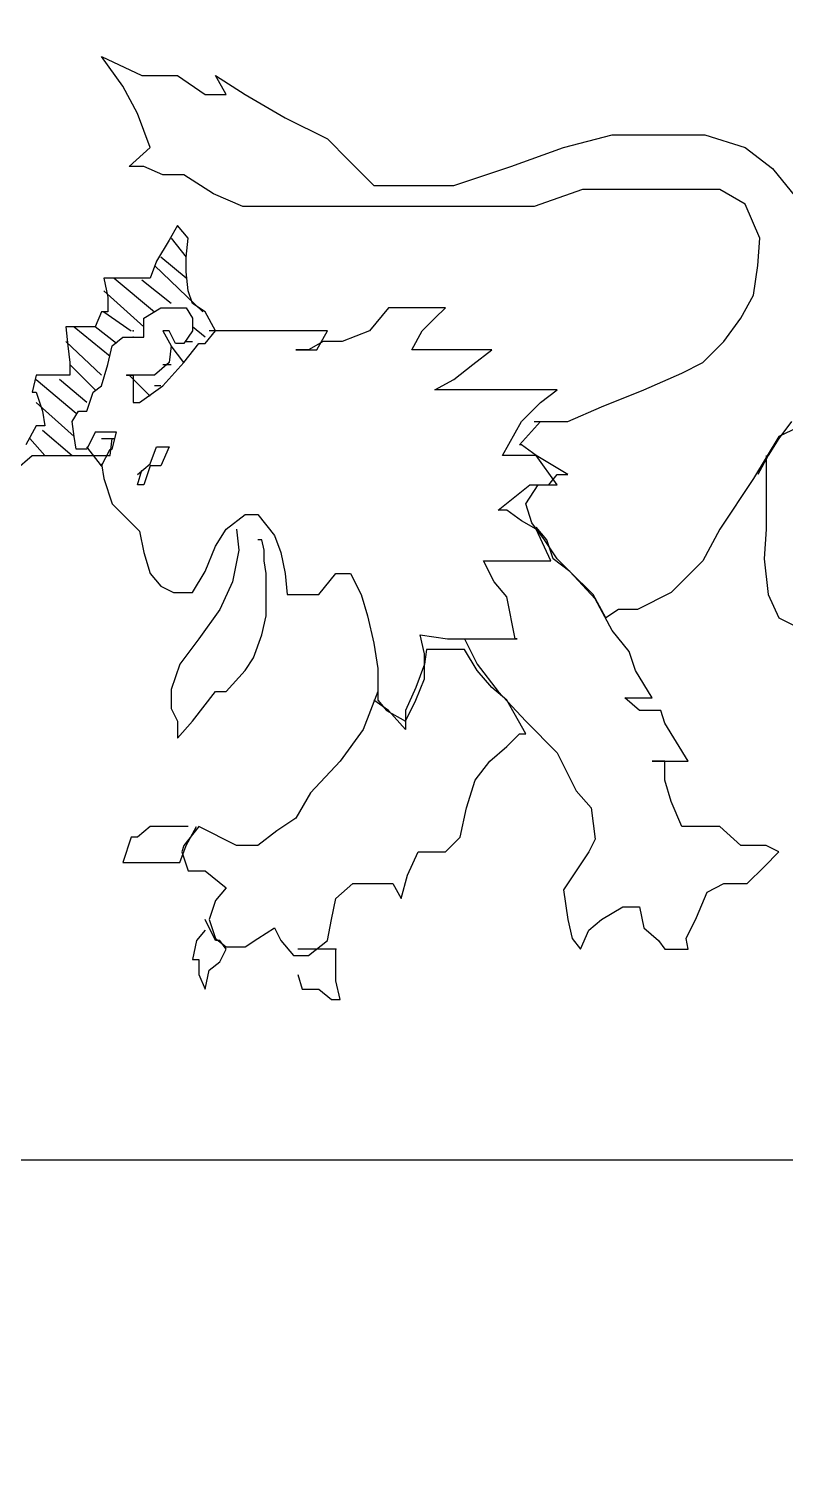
# Model space of a CAD drawing. Extents: x 731654 to 732244, y 4380181 to 4381208.
# Drawn here: x 731685.58 to 731689.17, y 4381040.71 to 4381047.54 of the extents above; entities that cross this region are included whole.
import ezdxf

# ---------------------------------------------------------------- set-up
doc = ezdxf.new("R2010")
doc.units = 0
doc.layers.get('0').update_dxf_attribs({"linetype": 'CONTINUOUS'})

msp = doc.modelspace()

# ---------------------------------------------------------------- linework, layer by layer
at = {"color": 0, "linetype": 'CONTINUOUS'}
for p, q in [((731686.03, 4381047.27), (731685.93, 4381047.41)), ((731685.93, 4381047.41), (731686.12, 4381047.32)), ((731686.03, 4381047.27), (731685.93, 4381047.41)), ((731685.93, 4381047.41), (731686.12, 4381047.32)), ((731686.12, 4381047.32), (731686.29, 4381047.32)), ((731686.12, 4381047.32), (731686.29, 4381047.32)), ((731686.29, 4381047.32), (731686.42, 4381047.23)), ((731686.29, 4381047.32), (731686.42, 4381047.23)), ((731686.47, 4381047.32), (731686.61, 4381047.23)), ((731686.52, 4381047.23), (731686.47, 4381047.32)), ((731686.47, 4381047.32), (731686.61, 4381047.23)), ((731686.52, 4381047.23), (731686.47, 4381047.32)), ((731686.1, 4381047.14), (731686.03, 4381047.27)), ((731686.1, 4381047.14), (731686.03, 4381047.27)), ((731686.42, 4381047.23), (731686.52, 4381047.23)), ((731686.42, 4381047.23), (731686.52, 4381047.23)), ((731686.61, 4381047.23), (731686.8, 4381047.12)), ((731686.61, 4381047.23), (731686.8, 4381047.12)), ((731686.16, 4381046.98), (731686.1, 4381047.14)), ((731686.16, 4381046.98), (731686.1, 4381047.14)), ((731686.8, 4381047.12), (731687, 4381047.02)), ((731686.8, 4381047.12), (731687, 4381047.02)), ((731687, 4381047.02), (731687.1, 4381046.92)), ((731687, 4381047.02), (731687.1, 4381046.92)), ((731688.12, 4381046.98), (731688.35, 4381047.04)), ((731688.12, 4381046.98), (731688.35, 4381047.04)), ((731688.35, 4381047.04), (731688.58, 4381047.04)), ((731688.35, 4381047.04), (731688.58, 4381047.04)), ((731688.58, 4381047.04), (731688.79, 4381047.04)), ((731688.58, 4381047.04), (731688.79, 4381047.04)), ((731688.79, 4381047.04), (731688.98, 4381046.98)), ((731688.79, 4381047.04), (731688.98, 4381046.98)), ((731686.06, 4381046.89), (731686.16, 4381046.98)), ((731686.06, 4381046.89), (731686.16, 4381046.98)), ((731687.87, 4381046.89), (731688.12, 4381046.98)), ((731687.87, 4381046.89), (731688.12, 4381046.98)), ((731688.98, 4381046.98), (731689.11, 4381046.88)), ((731688.98, 4381046.98), (731689.11, 4381046.88)), ((731686.13, 4381046.89), (731686.06, 4381046.89)), ((731686.13, 4381046.89), (731686.06, 4381046.89)), ((731686.22, 4381046.85), (731686.13, 4381046.89)), ((731686.22, 4381046.85), (731686.13, 4381046.89)), ((731687.1, 4381046.92), (731687.22, 4381046.8)), ((731687.1, 4381046.92), (731687.22, 4381046.8)), ((731687.6, 4381046.8), (731687.87, 4381046.89)), ((731687.6, 4381046.8), (731687.87, 4381046.89)), ((731689.11, 4381046.88), (731689.24, 4381046.72)), ((731689.11, 4381046.88), (731689.24, 4381046.72)), ((731686.32, 4381046.85), (731686.22, 4381046.85)), ((731686.32, 4381046.85), (731686.22, 4381046.85)), ((731686.46, 4381046.76), (731686.32, 4381046.85)), ((731686.46, 4381046.76), (731686.32, 4381046.85)), ((731687.22, 4381046.8), (731687.34, 4381046.8)), ((731687.22, 4381046.8), (731687.34, 4381046.8)), ((731687.34, 4381046.8), (731687.6, 4381046.8)), ((731687.34, 4381046.8), (731687.6, 4381046.8)), ((731686.6, 4381046.7), (731686.46, 4381046.76)), ((731686.6, 4381046.7), (731686.46, 4381046.76)), ((731688.21, 4381046.78), (731687.98, 4381046.7)), ((731688.21, 4381046.78), (731687.98, 4381046.7)), ((731688.49, 4381046.78), (731688.21, 4381046.78)), ((731688.49, 4381046.78), (731688.21, 4381046.78)), ((731688.69, 4381046.78), (731688.49, 4381046.78)), ((731688.69, 4381046.78), (731688.49, 4381046.78)), ((731688.86, 4381046.78), (731688.69, 4381046.78)), ((731688.86, 4381046.78), (731688.69, 4381046.78)), ((731688.98, 4381046.71), (731688.86, 4381046.78)), ((731688.98, 4381046.71), (731688.86, 4381046.78)), ((731686.81, 4381046.7), (731686.6, 4381046.7)), ((731686.81, 4381046.7), (731686.6, 4381046.7)), ((731686.99, 4381046.7), (731686.81, 4381046.7)), ((731686.99, 4381046.7), (731686.81, 4381046.7)), ((731687.11, 4381046.7), (731686.99, 4381046.7)), ((731687.11, 4381046.7), (731686.99, 4381046.7)), ((731687.33, 4381046.7), (731687.11, 4381046.7)), ((731687.33, 4381046.7), (731687.11, 4381046.7)), ((731687.59, 4381046.7), (731687.33, 4381046.7)), ((731687.59, 4381046.7), (731687.33, 4381046.7)), ((731687.78, 4381046.7), (731687.59, 4381046.7)), ((731687.78, 4381046.7), (731687.59, 4381046.7)), ((731687.98, 4381046.7), (731687.78, 4381046.7)), ((731687.98, 4381046.7), (731687.78, 4381046.7)), ((731689.05, 4381046.55), (731688.98, 4381046.71)), ((731689.05, 4381046.55), (731688.98, 4381046.71)), ((731686.29, 4381046.61), (731686.25, 4381046.54)), ((731686.29, 4381046.61), (731686.25, 4381046.54)), ((731686.34, 4381046.55), (731686.29, 4381046.61)), ((731686.34, 4381046.55), (731686.29, 4381046.61)), ((731686.25, 4381046.54), (731686.19, 4381046.44)), ((731686.25, 4381046.54), (731686.19, 4381046.44)), ((731686.26, 4381046.55), (731686.33, 4381046.46)), ((731686.26, 4381046.55), (731686.33, 4381046.46)), ((731686.33, 4381046.46), (731686.34, 4381046.55)), ((731686.33, 4381046.46), (731686.34, 4381046.55)), ((731689.04, 4381046.42), (731689.05, 4381046.55)), ((731689.04, 4381046.42), (731689.05, 4381046.55)), ((731686.33, 4381046.36), (731686.21, 4381046.46)), ((731686.33, 4381046.36), (731686.21, 4381046.46)), ((731686.33, 4381046.39), (731686.33, 4381046.46)), ((731686.33, 4381046.39), (731686.33, 4381046.46)), ((731686.19, 4381046.44), (731686.16, 4381046.36)), ((731686.19, 4381046.44), (731686.16, 4381046.36)), ((731686.18, 4381046.42), (731686.41, 4381046.2)), ((731686.18, 4381046.42), (731686.41, 4381046.2)), ((731686.34, 4381046.3), (731686.33, 4381046.39)), ((731686.34, 4381046.3), (731686.33, 4381046.39)), ((731689.02, 4381046.28), (731689.04, 4381046.42)), ((731689.02, 4381046.28), (731689.04, 4381046.42)), ((731686, 4381046.36), (731685.94, 4381046.36)), ((731685.94, 4381046.36), (731685.96, 4381046.27)), ((731686, 4381046.36), (731685.94, 4381046.36)), ((731685.94, 4381046.36), (731685.96, 4381046.27)), ((731685.99, 4381046.36), (731686.18, 4381046.2)), ((731685.99, 4381046.36), (731686.18, 4381046.2)), ((731686.05, 4381046.36), (731686, 4381046.36)), ((731686.05, 4381046.36), (731686, 4381046.36)), ((731686.12, 4381046.36), (731686.05, 4381046.36)), ((731686.12, 4381046.36), (731686.05, 4381046.36)), ((731686.16, 4381046.36), (731686.12, 4381046.36)), ((731686.16, 4381046.36), (731686.12, 4381046.36)), ((731686.26, 4381046.24), (731686.12, 4381046.35)), ((731686.26, 4381046.24), (731686.12, 4381046.35)), ((731686.13, 4381046.13), (731685.94, 4381046.3)), ((731686.13, 4381046.13), (731685.94, 4381046.3)), ((731685.96, 4381046.27), (731685.96, 4381046.2)), ((731685.96, 4381046.27), (731685.96, 4381046.2)), ((731686.36, 4381046.24), (731686.34, 4381046.3)), ((731686.36, 4381046.24), (731686.34, 4381046.3)), ((731688.96, 4381046.17), (731689.02, 4381046.28)), ((731688.96, 4381046.17), (731689.02, 4381046.28)), ((731685.93, 4381046.2), (731685.9, 4381046.13)), ((731685.93, 4381046.2), (731685.9, 4381046.13)), ((731685.96, 4381046.2), (731685.93, 4381046.2)), ((731685.96, 4381046.2), (731685.93, 4381046.2)), ((731685.94, 4381046.2), (731686.07, 4381046.11)), ((731685.94, 4381046.2), (731686.07, 4381046.11)), ((731686.13, 4381046.17), (731686.21, 4381046.22)), ((731686.13, 4381046.17), (731686.21, 4381046.22)), ((731686.21, 4381046.22), (731686.27, 4381046.22)), ((731686.21, 4381046.22), (731686.27, 4381046.22)), ((731686.27, 4381046.22), (731686.33, 4381046.22)), ((731686.27, 4381046.22), (731686.33, 4381046.22)), ((731686.33, 4381046.22), (731686.36, 4381046.17)), ((731686.33, 4381046.22), (731686.36, 4381046.17)), ((731686.42, 4381046.2), (731686.36, 4381046.24)), ((731686.42, 4381046.2), (731686.36, 4381046.24)), ((731686.47, 4381046.11), (731686.42, 4381046.2)), ((731686.47, 4381046.11), (731686.42, 4381046.2)), ((731687.29, 4381046.22), (731687.2, 4381046.11)), ((731687.29, 4381046.22), (731687.2, 4381046.11)), ((731687.4, 4381046.22), (731687.29, 4381046.22)), ((731687.4, 4381046.22), (731687.29, 4381046.22)), ((731687.56, 4381046.22), (731687.4, 4381046.22)), ((731687.56, 4381046.22), (731687.4, 4381046.22)), ((731687.51, 4381046.17), (731687.56, 4381046.22)), ((731687.51, 4381046.17), (731687.56, 4381046.22)), ((731685.78, 4381046.13), (731685.76, 4381046.13)), ((731685.76, 4381046.13), (731685.77, 4381046.04)), ((731685.78, 4381046.13), (731685.76, 4381046.13)), ((731685.76, 4381046.13), (731685.77, 4381046.04)), ((731685.86, 4381046.13), (731685.78, 4381046.13)), ((731685.86, 4381046.13), (731685.78, 4381046.13)), ((731685.8, 4381046.13), (731685.97, 4381045.99)), ((731685.8, 4381046.13), (731685.97, 4381045.99)), ((731685.9, 4381046.13), (731685.86, 4381046.13)), ((731685.9, 4381046.13), (731685.86, 4381046.13)), ((731686, 4381046.05), (731685.9, 4381046.13)), ((731686, 4381046.05), (731685.9, 4381046.13)), ((731686.13, 4381046.08), (731686.13, 4381046.17)), ((731686.13, 4381046.08), (731686.13, 4381046.17)), ((731686.25, 4381046.11), (731686.22, 4381046.11)), ((731686.22, 4381046.11), (731686.26, 4381046.04)), ((731686.25, 4381046.11), (731686.22, 4381046.11)), ((731686.22, 4381046.11), (731686.26, 4381046.04)), ((731686.28, 4381046.05), (731686.25, 4381046.11)), ((731686.28, 4381046.05), (731686.25, 4381046.11)), ((731686.36, 4381046.11), (731686.32, 4381046.05)), ((731686.36, 4381046.11), (731686.32, 4381046.05)), ((731686.36, 4381046.17), (731686.36, 4381046.11)), ((731686.36, 4381046.17), (731686.36, 4381046.11)), ((731686.42, 4381046.08), (731686.36, 4381046.13)), ((731686.42, 4381046.08), (731686.36, 4381046.13)), ((731686.42, 4381046.05), (731686.47, 4381046.11)), ((731686.42, 4381046.05), (731686.47, 4381046.11)), ((731686.47, 4381046.11), (731686.44, 4381046.11)), ((731686.47, 4381046.11), (731686.44, 4381046.11)), ((731686.52, 4381046.11), (731686.47, 4381046.11)), ((731686.52, 4381046.11), (731686.47, 4381046.11)), ((731686.6, 4381046.11), (731686.52, 4381046.11)), ((731686.6, 4381046.11), (731686.52, 4381046.11)), ((731686.75, 4381046.11), (731686.6, 4381046.11)), ((731686.75, 4381046.11), (731686.6, 4381046.11)), ((731686.85, 4381046.11), (731686.75, 4381046.11)), ((731686.85, 4381046.11), (731686.75, 4381046.11)), ((731686.98, 4381046.11), (731686.85, 4381046.11)), ((731686.98, 4381046.11), (731686.85, 4381046.11)), ((731686.95, 4381046.02), (731687, 4381046.11)), ((731686.95, 4381046.02), (731687, 4381046.11)), ((731687, 4381046.11), (731686.98, 4381046.11)), ((731687, 4381046.11), (731686.98, 4381046.11)), ((731687.2, 4381046.11), (731687.07, 4381046.06)), ((731687.2, 4381046.11), (731687.07, 4381046.06)), ((731687.4, 4381046.02), (731687.45, 4381046.11)), ((731687.4, 4381046.02), (731687.45, 4381046.11)), ((731687.45, 4381046.11), (731687.51, 4381046.17)), ((731687.45, 4381046.11), (731687.51, 4381046.17)), ((731688.88, 4381046.06), (731688.96, 4381046.17)), ((731688.88, 4381046.06), (731688.96, 4381046.17)), ((731685.93, 4381045.9), (731685.76, 4381046.06)), ((731685.93, 4381045.9), (731685.76, 4381046.06)), ((731685.98, 4381046.04), (731686.03, 4381046.08)), ((731685.98, 4381046.04), (731686.03, 4381046.08)), ((731686.03, 4381046.08), (731686.08, 4381046.08)), ((731686.03, 4381046.08), (731686.08, 4381046.08)), ((731686.08, 4381046.08), (731686.13, 4381046.08)), ((731686.08, 4381046.08), (731686.13, 4381046.08)), ((731686.32, 4381046.05), (731686.28, 4381046.05)), ((731686.32, 4381046.05), (731686.28, 4381046.05)), ((731686.32, 4381045.96), (731686.39, 4381046.05)), ((731686.32, 4381045.96), (731686.39, 4381046.05)), ((731686.33, 4381046.06), (731686.36, 4381046.06)), ((731686.33, 4381046.06), (731686.36, 4381046.06)), ((731686.39, 4381046.05), (731686.42, 4381046.05)), ((731686.39, 4381046.05), (731686.42, 4381046.05)), ((731686.98, 4381046.06), (731686.91, 4381046.02)), ((731686.98, 4381046.06), (731686.91, 4381046.02)), ((731687.07, 4381046.06), (731686.98, 4381046.06)), ((731687.07, 4381046.06), (731686.98, 4381046.06)), ((731688.78, 4381045.96), (731688.88, 4381046.06)), ((731688.78, 4381045.96), (731688.88, 4381046.06)), ((731685.77, 4381046.04), (731685.78, 4381045.96)), ((731685.77, 4381046.04), (731685.78, 4381045.96)), ((731685.96, 4381045.95), (731685.98, 4381046.04)), ((731685.96, 4381045.95), (731685.98, 4381046.04)), ((731686.26, 4381046.04), (731686.25, 4381045.96)), ((731686.26, 4381046.04), (731686.25, 4381045.96)), ((731686.32, 4381045.96), (731686.26, 4381046.04)), ((731686.32, 4381045.96), (731686.26, 4381046.04)), ((731686.87, 4381046.02), (731686.85, 4381046.02)), ((731686.85, 4381046.02), (731686.95, 4381046.02)), ((731686.87, 4381046.02), (731686.85, 4381046.02)), ((731686.85, 4381046.02), (731686.95, 4381046.02)), ((731686.91, 4381046.02), (731686.87, 4381046.02)), ((731686.91, 4381046.02), (731686.87, 4381046.02)), ((731687.43, 4381046.02), (731687.4, 4381046.02)), ((731687.43, 4381046.02), (731687.4, 4381046.02)), ((731687.51, 4381046.02), (731687.43, 4381046.02)), ((731687.51, 4381046.02), (731687.43, 4381046.02)), ((731687.6, 4381046.02), (731687.51, 4381046.02)), ((731687.6, 4381046.02), (731687.51, 4381046.02)), ((731687.72, 4381046.02), (731687.6, 4381046.02)), ((731687.72, 4381046.02), (731687.6, 4381046.02)), ((731687.69, 4381045.95), (731687.78, 4381046.02)), ((731687.69, 4381045.95), (731687.78, 4381046.02)), ((731687.78, 4381046.02), (731687.72, 4381046.02)), ((731687.78, 4381046.02), (731687.72, 4381046.02)), ((731685.78, 4381045.96), (731685.78, 4381045.9)), ((731685.78, 4381045.96), (731685.78, 4381045.9)), ((731685.78, 4381045.95), (731685.9, 4381045.83)), ((731685.78, 4381045.95), (731685.9, 4381045.83)), ((731685.93, 4381045.85), (731685.96, 4381045.95)), ((731685.93, 4381045.85), (731685.96, 4381045.95)), ((731686.25, 4381045.96), (731686.18, 4381045.9)), ((731686.25, 4381045.96), (731686.18, 4381045.9)), ((731686.22, 4381045.85), (731686.32, 4381045.96)), ((731686.22, 4381045.85), (731686.32, 4381045.96)), ((731686.22, 4381045.95), (731686.26, 4381045.95)), ((731686.22, 4381045.95), (731686.26, 4381045.95)), ((731687.6, 4381045.88), (731687.69, 4381045.95)), ((731687.6, 4381045.88), (731687.69, 4381045.95)), ((731688.5, 4381045.83), (731688.68, 4381045.91)), ((731688.5, 4381045.83), (731688.68, 4381045.91)), ((731688.68, 4381045.91), (731688.78, 4381045.96)), ((731688.68, 4381045.91), (731688.78, 4381045.96)), ((731685.62, 4381045.9), (731685.6, 4381045.82)), ((731685.62, 4381045.9), (731685.6, 4381045.82)), ((731685.65, 4381045.9), (731685.62, 4381045.9)), ((731685.65, 4381045.9), (731685.62, 4381045.9)), ((731685.62, 4381045.88), (731685.81, 4381045.72)), ((731685.62, 4381045.88), (731685.81, 4381045.72)), ((731685.71, 4381045.9), (731685.65, 4381045.9)), ((731685.71, 4381045.9), (731685.65, 4381045.9)), ((731685.73, 4381045.9), (731685.71, 4381045.9)), ((731685.73, 4381045.9), (731685.71, 4381045.9)), ((731685.78, 4381045.9), (731685.73, 4381045.9)), ((731685.78, 4381045.9), (731685.73, 4381045.9)), ((731685.86, 4381045.77), (731685.73, 4381045.88)), ((731685.86, 4381045.77), (731685.73, 4381045.88)), ((731685.89, 4381045.82), (731685.93, 4381045.85)), ((731685.89, 4381045.82), (731685.93, 4381045.85)), ((731686.09, 4381045.9), (731686.05, 4381045.9)), ((731686.05, 4381045.9), (731686.08, 4381045.9)), ((731686.09, 4381045.9), (731686.05, 4381045.9)), ((731686.05, 4381045.9), (731686.08, 4381045.9)), ((731686.06, 4381045.9), (731686.16, 4381045.8)), ((731686.06, 4381045.9), (731686.16, 4381045.8)), ((731686.08, 4381045.9), (731686.08, 4381045.77)), ((731686.08, 4381045.9), (731686.08, 4381045.77)), ((731686.11, 4381045.9), (731686.09, 4381045.9)), ((731686.11, 4381045.9), (731686.09, 4381045.9)), ((731686.13, 4381045.9), (731686.11, 4381045.9)), ((731686.13, 4381045.9), (731686.11, 4381045.9)), ((731686.11, 4381045.77), (731686.22, 4381045.85)), ((731686.11, 4381045.77), (731686.22, 4381045.85)), ((731686.18, 4381045.9), (731686.13, 4381045.9)), ((731686.18, 4381045.9), (731686.13, 4381045.9)), ((731686.21, 4381045.85), (731686.18, 4381045.85)), ((731686.21, 4381045.85), (731686.18, 4381045.85)), ((731687.51, 4381045.83), (731687.6, 4381045.88)), ((731687.51, 4381045.83), (731687.6, 4381045.88)), ((731685.6, 4381045.82), (731685.62, 4381045.82)), ((731685.6, 4381045.82), (731685.62, 4381045.82)), ((731685.62, 4381045.82), (731685.65, 4381045.73)), ((731685.62, 4381045.82), (731685.65, 4381045.73)), ((731685.8, 4381045.61), (731685.62, 4381045.77)), ((731685.8, 4381045.61), (731685.62, 4381045.77)), ((731685.86, 4381045.73), (731685.89, 4381045.82)), ((731685.86, 4381045.73), (731685.89, 4381045.82)), ((731686.08, 4381045.77), (731686.11, 4381045.77)), ((731686.08, 4381045.77), (731686.11, 4381045.77)), ((731687.59, 4381045.83), (731687.51, 4381045.83)), ((731687.59, 4381045.83), (731687.51, 4381045.83)), ((731687.67, 4381045.83), (731687.59, 4381045.83)), ((731687.67, 4381045.83), (731687.59, 4381045.83)), ((731687.79, 4381045.83), (731687.67, 4381045.83)), ((731687.79, 4381045.83), (731687.67, 4381045.83)), ((731687.92, 4381045.83), (731687.79, 4381045.83)), ((731687.92, 4381045.83), (731687.79, 4381045.83)), ((731688.09, 4381045.83), (731687.92, 4381045.83)), ((731688.09, 4381045.83), (731687.92, 4381045.83)), ((731687.92, 4381045.68), (731688.01, 4381045.77)), ((731687.92, 4381045.68), (731688.01, 4381045.77)), ((731688.01, 4381045.77), (731688.09, 4381045.83)), ((731688.01, 4381045.77), (731688.09, 4381045.83)), ((731688.3, 4381045.75), (731688.5, 4381045.83)), ((731688.3, 4381045.75), (731688.5, 4381045.83)), ((731685.65, 4381045.73), (731685.66, 4381045.66)), ((731685.65, 4381045.73), (731685.66, 4381045.66)), ((731685.79, 4381045.68), (731685.82, 4381045.73)), ((731685.79, 4381045.68), (731685.82, 4381045.73)), ((731685.82, 4381045.73), (731685.86, 4381045.73)), ((731685.82, 4381045.73), (731685.86, 4381045.73)), ((731688.14, 4381045.68), (731688.3, 4381045.75)), ((731688.14, 4381045.68), (731688.3, 4381045.75)), ((731685.62, 4381045.66), (731685.57, 4381045.57)), ((731685.62, 4381045.66), (731685.57, 4381045.57)), ((731685.66, 4381045.66), (731685.62, 4381045.66)), ((731685.66, 4381045.66), (731685.62, 4381045.66)), ((731685.65, 4381045.64), (731685.79, 4381045.52)), ((731685.65, 4381045.64), (731685.79, 4381045.52)), ((731685.8, 4381045.61), (731685.79, 4381045.68)), ((731685.8, 4381045.61), (731685.79, 4381045.68)), ((731687.83, 4381045.52), (731687.92, 4381045.68)), ((731687.83, 4381045.52), (731687.92, 4381045.68)), ((731687.91, 4381045.57), (731688.01, 4381045.68)), ((731687.91, 4381045.57), (731688.01, 4381045.68)), ((731687.98, 4381045.68), (731688.14, 4381045.68)), ((731687.98, 4381045.68), (731688.14, 4381045.68)), ((731688.01, 4381045.68), (731688.07, 4381045.68)), ((731688.01, 4381045.68), (731688.07, 4381045.68)), ((731689.2, 4381045.68), (731689.14, 4381045.6)), ((731689.29, 4381045.68), (731689.14, 4381045.61)), ((731689.2, 4381045.68), (731689.14, 4381045.6)), ((731689.29, 4381045.68), (731689.14, 4381045.61)), ((731685.66, 4381045.52), (731685.59, 4381045.6)), ((731685.66, 4381045.52), (731685.59, 4381045.6)), ((731685.81, 4381045.55), (731685.8, 4381045.61)), ((731685.81, 4381045.55), (731685.8, 4381045.61)), ((731685.9, 4381045.63), (731685.86, 4381045.55)), ((731685.9, 4381045.63), (731685.86, 4381045.55)), ((731685.93, 4381045.63), (731685.9, 4381045.63)), ((731685.93, 4381045.63), (731685.9, 4381045.63)), ((731685.98, 4381045.63), (731685.93, 4381045.63)), ((731685.98, 4381045.63), (731685.93, 4381045.63)), ((731685.93, 4381045.6), (731685.97, 4381045.6)), ((731685.93, 4381045.6), (731685.97, 4381045.6)), ((731685.97, 4381045.6), (731685.98, 4381045.6)), ((731685.97, 4381045.52), (731685.98, 4381045.6)), ((731685.97, 4381045.6), (731685.98, 4381045.6)), ((731685.97, 4381045.52), (731685.98, 4381045.6)), ((731685.98, 4381045.55), (731686, 4381045.63)), ((731686, 4381045.63), (731685.98, 4381045.63)), ((731685.98, 4381045.55), (731686, 4381045.63)), ((731686, 4381045.63), (731685.98, 4381045.63)), ((731685.98, 4381045.6), (731685.99, 4381045.6)), ((731685.98, 4381045.6), (731685.99, 4381045.6)), ((731687.92, 4381045.57), (731687.91, 4381045.57)), ((731687.92, 4381045.57), (731687.91, 4381045.57)), ((731687.99, 4381045.52), (731687.92, 4381045.57)), ((731687.99, 4381045.52), (731687.92, 4381045.57)), ((731689.14, 4381045.61), (731689.02, 4381045.41)), ((731689.14, 4381045.61), (731689.02, 4381045.41)), ((731689.14, 4381045.6), (731689.09, 4381045.52)), ((731689.14, 4381045.6), (731689.09, 4381045.52)), ((731685.52, 4381045.45), (731685.6, 4381045.52)), ((731685.52, 4381045.45), (731685.6, 4381045.52)), ((731685.6, 4381045.52), (731685.68, 4381045.52)), ((731685.6, 4381045.52), (731685.68, 4381045.52)), ((731685.68, 4381045.52), (731685.76, 4381045.52)), ((731685.68, 4381045.52), (731685.76, 4381045.52)), ((731685.76, 4381045.52), (731685.82, 4381045.52)), ((731685.76, 4381045.52), (731685.82, 4381045.52)), ((731685.86, 4381045.55), (731685.81, 4381045.55)), ((731685.86, 4381045.55), (731685.81, 4381045.55)), ((731685.82, 4381045.52), (731685.86, 4381045.52)), ((731685.82, 4381045.52), (731685.86, 4381045.52)), ((731685.93, 4381045.47), (731685.86, 4381045.56)), ((731685.93, 4381045.47), (731685.86, 4381045.56)), ((731685.86, 4381045.52), (731685.89, 4381045.52)), ((731685.86, 4381045.52), (731685.89, 4381045.52)), ((731685.89, 4381045.52), (731685.9, 4381045.52)), ((731685.89, 4381045.52), (731685.9, 4381045.52)), ((731685.9, 4381045.52), (731685.94, 4381045.52)), ((731685.9, 4381045.52), (731685.94, 4381045.52)), ((731685.93, 4381045.47), (731685.97, 4381045.55)), ((731685.93, 4381045.47), (731685.97, 4381045.55)), ((731685.94, 4381045.52), (731685.97, 4381045.52)), ((731685.94, 4381045.52), (731685.97, 4381045.52)), ((731685.97, 4381045.55), (731685.98, 4381045.55)), ((731685.97, 4381045.55), (731685.98, 4381045.55)), ((731686.16, 4381045.48), (731686.19, 4381045.56)), ((731686.16, 4381045.48), (731686.19, 4381045.56)), ((731686.19, 4381045.56), (731686.25, 4381045.56)), ((731686.19, 4381045.56), (731686.25, 4381045.56)), ((731686.25, 4381045.56), (731686.21, 4381045.47)), ((731686.25, 4381045.56), (731686.21, 4381045.47)), ((731687.92, 4381045.52), (731687.83, 4381045.52)), ((731687.92, 4381045.52), (731687.83, 4381045.52)), ((731687.99, 4381045.52), (731687.92, 4381045.52)), ((731687.99, 4381045.52), (731687.92, 4381045.52)), ((731688.09, 4381045.38), (731687.99, 4381045.52)), ((731688.14, 4381045.43), (731687.99, 4381045.52)), ((731688.09, 4381045.38), (731687.99, 4381045.52)), ((731688.14, 4381045.43), (731687.99, 4381045.52)), ((731689.09, 4381045.52), (731689.04, 4381045.43)), ((731689.09, 4381045.52), (731689.04, 4381045.43)), ((731689.08, 4381045.52), (731689.08, 4381045.35)), ((731689.08, 4381045.52), (731689.08, 4381045.35)), ((731685.93, 4381045.48), (731685.94, 4381045.41)), ((731685.93, 4381045.48), (731685.94, 4381045.41)), ((731686.1, 4381045.43), (731686.16, 4381045.48)), ((731686.1, 4381045.43), (731686.16, 4381045.48)), ((731686.1, 4381045.38), (731686.12, 4381045.45)), ((731686.1, 4381045.38), (731686.12, 4381045.45)), ((731686.16, 4381045.47), (731686.13, 4381045.38)), ((731686.16, 4381045.47), (731686.13, 4381045.38)), ((731686.18, 4381045.47), (731686.16, 4381045.47)), ((731686.18, 4381045.47), (731686.16, 4381045.47)), ((731686.21, 4381045.47), (731686.18, 4381045.47)), ((731686.21, 4381045.47), (731686.18, 4381045.47)), ((731688.05, 4381045.38), (731688.09, 4381045.43)), ((731688.05, 4381045.38), (731688.09, 4381045.43)), ((731688.09, 4381045.43), (731688.14, 4381045.43)), ((731688.09, 4381045.43), (731688.14, 4381045.43)), ((731685.94, 4381045.41), (731685.98, 4381045.29)), ((731685.94, 4381045.41), (731685.98, 4381045.29)), ((731686.11, 4381045.38), (731686.1, 4381045.38)), ((731686.11, 4381045.38), (731686.1, 4381045.38)), ((731686.13, 4381045.38), (731686.11, 4381045.38)), ((731686.13, 4381045.38), (731686.11, 4381045.38)), ((731687.81, 4381045.26), (731687.96, 4381045.38)), ((731687.81, 4381045.26), (731687.96, 4381045.38)), ((731687.94, 4381045.29), (731688, 4381045.38)), ((731687.94, 4381045.29), (731688, 4381045.38)), ((731687.96, 4381045.38), (731688.05, 4381045.38)), ((731687.96, 4381045.38), (731688.05, 4381045.38)), ((731688, 4381045.38), (731688.07, 4381045.38)), ((731688, 4381045.38), (731688.07, 4381045.38)), ((731688.07, 4381045.38), (731688.09, 4381045.38)), ((731688.07, 4381045.38), (731688.09, 4381045.38)), ((731689.02, 4381045.41), (731688.86, 4381045.17)), ((731689.02, 4381045.41), (731688.86, 4381045.17)), ((731685.98, 4381045.29), (731686.06, 4381045.21)), ((731685.98, 4381045.29), (731686.06, 4381045.21)), ((731687.97, 4381045.2), (731687.94, 4381045.29)), ((731687.97, 4381045.2), (731687.94, 4381045.29)), ((731689.08, 4381045.35), (731689.08, 4381045.17)), ((731689.08, 4381045.35), (731689.08, 4381045.17)), ((731686.52, 4381045.17), (731686.61, 4381045.24)), ((731686.52, 4381045.17), (731686.61, 4381045.24)), ((731686.61, 4381045.24), (731686.67, 4381045.24)), ((731686.61, 4381045.24), (731686.67, 4381045.24)), ((731686.67, 4381045.24), (731686.75, 4381045.14)), ((731686.67, 4381045.24), (731686.75, 4381045.14)), ((731687.85, 4381045.26), (731687.81, 4381045.26)), ((731687.85, 4381045.26), (731687.81, 4381045.26)), ((731687.92, 4381045.21), (731687.85, 4381045.26)), ((731687.92, 4381045.21), (731687.85, 4381045.26)), ((731686.06, 4381045.21), (731686.11, 4381045.16)), ((731686.06, 4381045.21), (731686.11, 4381045.16)), ((731686.11, 4381045.16), (731686.13, 4381045.06)), ((731686.11, 4381045.16), (731686.13, 4381045.06)), ((731686.47, 4381045.09), (731686.52, 4381045.17)), ((731686.47, 4381045.09), (731686.52, 4381045.17)), ((731686.57, 4381045.17), (731686.58, 4381045.07)), ((731686.57, 4381045.17), (731686.58, 4381045.07)), ((731687.99, 4381045.17), (731687.92, 4381045.21)), ((731687.99, 4381045.17), (731687.92, 4381045.21)), ((731688.03, 4381045.12), (731687.97, 4381045.2)), ((731688.03, 4381045.12), (731687.97, 4381045.2)), ((731688.04, 4381045.12), (731687.99, 4381045.18)), ((731688.04, 4381045.12), (731687.99, 4381045.18)), ((731688.06, 4381045.02), (731687.99, 4381045.17)), ((731688.06, 4381045.02), (731687.99, 4381045.17)), ((731688.86, 4381045.17), (731688.78, 4381045.02)), ((731688.86, 4381045.17), (731688.78, 4381045.02)), ((731689.08, 4381045.17), (731689.07, 4381045.03)), ((731689.08, 4381045.17), (731689.07, 4381045.03)), ((731686.42, 4381044.97), (731686.47, 4381045.09)), ((731686.42, 4381044.97), (731686.47, 4381045.09)), ((731686.69, 4381045.12), (731686.67, 4381045.12)), ((731686.69, 4381045.12), (731686.67, 4381045.12)), ((731686.7, 4381045.07), (731686.69, 4381045.12)), ((731686.7, 4381045.07), (731686.69, 4381045.12)), ((731686.75, 4381045.14), (731686.78, 4381045.06)), ((731686.75, 4381045.14), (731686.78, 4381045.06)), ((731688.09, 4381045.03), (731688.03, 4381045.12)), ((731688.09, 4381045.03), (731688.03, 4381045.12)), ((731688.07, 4381045.03), (731688.04, 4381045.12)), ((731688.07, 4381045.03), (731688.04, 4381045.12)), ((731686.13, 4381045.06), (731686.16, 4381044.96)), ((731686.13, 4381045.06), (731686.16, 4381044.96)), ((731686.58, 4381045.07), (731686.55, 4381044.92)), ((731686.58, 4381045.07), (731686.55, 4381044.92)), ((731686.7, 4381045.02), (731686.7, 4381045.07)), ((731686.7, 4381045.02), (731686.7, 4381045.07)), ((731686.71, 4381044.96), (731686.7, 4381045.02)), ((731686.71, 4381044.96), (731686.7, 4381045.02)), ((731686.78, 4381045.06), (731686.8, 4381044.96)), ((731686.78, 4381045.06), (731686.8, 4381044.96)), ((731687.79, 4381044.92), (731687.74, 4381045.02)), ((731687.74, 4381045.02), (731687.87, 4381045.02)), ((731687.79, 4381044.92), (731687.74, 4381045.02)), ((731687.74, 4381045.02), (731687.87, 4381045.02)), ((731687.87, 4381045.02), (731688, 4381045.02)), ((731687.87, 4381045.02), (731688, 4381045.02)), ((731688, 4381045.02), (731688.06, 4381045.02)), ((731688, 4381045.02), (731688.06, 4381045.02)), ((731688.15, 4381044.97), (731688.07, 4381045.03)), ((731688.15, 4381044.97), (731688.07, 4381045.03)), ((731688.15, 4381044.97), (731688.09, 4381045.03)), ((731688.15, 4381044.97), (731688.09, 4381045.03)), ((731688.78, 4381045.02), (731688.63, 4381044.87)), ((731688.78, 4381045.02), (731688.63, 4381044.87)), ((731689.07, 4381045.03), (731689.09, 4381044.86)), ((731689.07, 4381045.03), (731689.09, 4381044.86)), ((731686.16, 4381044.96), (731686.21, 4381044.9)), ((731686.16, 4381044.96), (731686.21, 4381044.9)), ((731686.36, 4381044.87), (731686.42, 4381044.97)), ((731686.36, 4381044.87), (731686.42, 4381044.97)), ((731686.71, 4381044.86), (731686.71, 4381044.96)), ((731686.71, 4381044.86), (731686.71, 4381044.96)), ((731686.8, 4381044.96), (731686.81, 4381044.86)), ((731686.8, 4381044.96), (731686.81, 4381044.86)), ((731686.96, 4381044.86), (731687.04, 4381044.96)), ((731686.96, 4381044.86), (731687.04, 4381044.96)), ((731687.04, 4381044.96), (731687.11, 4381044.96)), ((731687.04, 4381044.96), (731687.11, 4381044.96)), ((731687.11, 4381044.96), (731687.16, 4381044.86)), ((731687.11, 4381044.96), (731687.16, 4381044.86)), ((731688.26, 4381044.86), (731688.15, 4381044.97)), ((731688.27, 4381044.84), (731688.15, 4381044.97)), ((731688.26, 4381044.86), (731688.15, 4381044.97)), ((731688.27, 4381044.84), (731688.15, 4381044.97)), ((731686.21, 4381044.9), (731686.27, 4381044.87)), ((731686.21, 4381044.9), (731686.27, 4381044.87)), ((731686.55, 4381044.92), (731686.49, 4381044.79)), ((731686.55, 4381044.92), (731686.49, 4381044.79)), ((731687.85, 4381044.85), (731687.79, 4381044.92)), ((731687.85, 4381044.85), (731687.79, 4381044.92)), ((731686.27, 4381044.87), (731686.36, 4381044.87)), ((731686.27, 4381044.87), (731686.36, 4381044.87)), ((731686.71, 4381044.76), (731686.71, 4381044.86)), ((731686.71, 4381044.76), (731686.71, 4381044.86)), ((731686.81, 4381044.86), (731686.89, 4381044.86)), ((731686.81, 4381044.86), (731686.89, 4381044.86)), ((731686.89, 4381044.86), (731686.96, 4381044.86)), ((731686.89, 4381044.86), (731686.96, 4381044.86)), ((731687.16, 4381044.86), (731687.19, 4381044.76)), ((731687.16, 4381044.86), (731687.19, 4381044.76)), ((731687.89, 4381044.65), (731687.85, 4381044.85)), ((731687.89, 4381044.65), (731687.85, 4381044.85)), ((731688.32, 4381044.75), (731688.26, 4381044.86)), ((731688.32, 4381044.75), (731688.26, 4381044.86)), ((731688.35, 4381044.69), (731688.27, 4381044.84)), ((731688.35, 4381044.69), (731688.27, 4381044.84)), ((731688.63, 4381044.87), (731688.47, 4381044.79)), ((731688.63, 4381044.87), (731688.47, 4381044.79)), ((731689.09, 4381044.86), (731689.14, 4381044.75)), ((731689.09, 4381044.86), (731689.14, 4381044.75)), ((731686.49, 4381044.79), (731686.39, 4381044.65)), ((731686.49, 4381044.79), (731686.39, 4381044.65)), ((731686.69, 4381044.67), (731686.71, 4381044.76)), ((731686.69, 4381044.67), (731686.71, 4381044.76)), ((731687.19, 4381044.76), (731687.22, 4381044.63)), ((731687.19, 4381044.76), (731687.22, 4381044.63)), ((731688.38, 4381044.79), (731688.32, 4381044.75)), ((731688.38, 4381044.79), (731688.32, 4381044.75)), ((731688.47, 4381044.79), (731688.38, 4381044.79)), ((731688.47, 4381044.79), (731688.38, 4381044.79)), ((731689.14, 4381044.75), (731689.3, 4381044.67)), ((731689.14, 4381044.75), (731689.3, 4381044.67)), ((731688.43, 4381044.59), (731688.35, 4381044.69)), ((731688.43, 4381044.59), (731688.35, 4381044.69)), ((731686.39, 4381044.65), (731686.3, 4381044.53)), ((731686.39, 4381044.65), (731686.3, 4381044.53)), ((731686.65, 4381044.56), (731686.69, 4381044.67)), ((731686.65, 4381044.56), (731686.69, 4381044.67)), ((731687.22, 4381044.63), (731687.24, 4381044.51)), ((731687.22, 4381044.63), (731687.24, 4381044.51)), ((731687.44, 4381044.67), (731687.57, 4381044.65)), ((731687.46, 4381044.58), (731687.44, 4381044.67)), ((731687.44, 4381044.67), (731687.57, 4381044.65)), ((731687.46, 4381044.58), (731687.44, 4381044.67)), ((731687.57, 4381044.65), (731687.68, 4381044.65)), ((731687.57, 4381044.65), (731687.68, 4381044.65)), ((731687.65, 4381044.65), (731687.71, 4381044.53)), ((731687.65, 4381044.65), (731687.71, 4381044.53)), ((731687.68, 4381044.65), (731687.76, 4381044.65)), ((731687.68, 4381044.65), (731687.76, 4381044.65)), ((731687.76, 4381044.65), (731687.81, 4381044.65)), ((731687.76, 4381044.65), (731687.81, 4381044.65)), ((731687.81, 4381044.65), (731687.9, 4381044.65)), ((731687.81, 4381044.65), (731687.9, 4381044.65)), ((731687.9, 4381044.65), (731687.89, 4381044.65)), ((731687.9, 4381044.65), (731687.89, 4381044.65)), ((731686.61, 4381044.5), (731686.65, 4381044.56)), ((731686.61, 4381044.5), (731686.65, 4381044.56)), ((731687.47, 4381044.6), (731687.46, 4381044.53)), ((731687.47, 4381044.6), (731687.46, 4381044.53)), ((731687.46, 4381044.46), (731687.46, 4381044.58)), ((731687.46, 4381044.46), (731687.46, 4381044.58)), ((731687.59, 4381044.6), (731687.47, 4381044.6)), ((731687.59, 4381044.6), (731687.47, 4381044.6)), ((731687.65, 4381044.6), (731687.59, 4381044.6)), ((731687.65, 4381044.6), (731687.59, 4381044.6)), ((731687.71, 4381044.5), (731687.65, 4381044.6)), ((731687.71, 4381044.5), (731687.65, 4381044.6)), ((731688.46, 4381044.5), (731688.43, 4381044.59)), ((731688.46, 4381044.5), (731688.43, 4381044.59)), ((731686.3, 4381044.53), (731686.26, 4381044.41)), ((731686.3, 4381044.53), (731686.26, 4381044.41)), ((731686.52, 4381044.4), (731686.61, 4381044.5)), ((731686.52, 4381044.4), (731686.61, 4381044.5)), ((731687.24, 4381044.51), (731687.24, 4381044.44)), ((731687.24, 4381044.51), (731687.24, 4381044.44)), ((731687.46, 4381044.53), (731687.42, 4381044.42)), ((731687.46, 4381044.53), (731687.42, 4381044.42)), ((731687.71, 4381044.53), (731687.81, 4381044.4)), ((731687.71, 4381044.53), (731687.81, 4381044.4)), ((731687.78, 4381044.42), (731687.71, 4381044.5)), ((731687.78, 4381044.42), (731687.71, 4381044.5)), ((731688.54, 4381044.37), (731688.46, 4381044.5)), ((731688.54, 4381044.37), (731688.46, 4381044.5)), ((731686.26, 4381044.41), (731686.26, 4381044.32)), ((731686.26, 4381044.41), (731686.26, 4381044.32)), ((731687.24, 4381044.44), (731687.24, 4381044.36)), ((731687.24, 4381044.44), (731687.24, 4381044.36)), ((731687.42, 4381044.42), (731687.37, 4381044.31)), ((731687.42, 4381044.42), (731687.37, 4381044.31)), ((731687.42, 4381044.36), (731687.46, 4381044.46)), ((731687.42, 4381044.36), (731687.46, 4381044.46)), ((731687.85, 4381044.36), (731687.78, 4381044.42)), ((731687.85, 4381044.36), (731687.78, 4381044.42)), ((731686.36, 4381044.26), (731686.47, 4381044.4)), ((731686.36, 4381044.26), (731686.47, 4381044.4)), ((731686.47, 4381044.4), (731686.52, 4381044.4)), ((731686.47, 4381044.4), (731686.52, 4381044.4)), ((731687.24, 4381044.4), (731687.17, 4381044.22)), ((731687.24, 4381044.4), (731687.17, 4381044.22)), ((731687.29, 4381044.31), (731687.22, 4381044.36)), ((731687.29, 4381044.31), (731687.22, 4381044.36)), ((731687.24, 4381044.36), (731687.28, 4381044.31)), ((731687.24, 4381044.36), (731687.28, 4381044.31)), ((731687.37, 4381044.26), (731687.42, 4381044.36)), ((731687.37, 4381044.26), (731687.42, 4381044.36)), ((731687.81, 4381044.4), (731687.94, 4381044.26)), ((731687.81, 4381044.4), (731687.94, 4381044.26)), ((731687.94, 4381044.2), (731687.85, 4381044.36)), ((731687.94, 4381044.2), (731687.85, 4381044.36)), ((731688.48, 4381044.31), (731688.41, 4381044.37)), ((731688.41, 4381044.37), (731688.44, 4381044.37)), ((731688.48, 4381044.31), (731688.41, 4381044.37)), ((731688.41, 4381044.37), (731688.44, 4381044.37)), ((731688.44, 4381044.37), (731688.54, 4381044.37)), ((731688.44, 4381044.37), (731688.54, 4381044.37)), ((731686.26, 4381044.32), (731686.29, 4381044.26)), ((731686.26, 4381044.32), (731686.29, 4381044.26)), ((731687.28, 4381044.31), (731687.37, 4381044.26)), ((731687.28, 4381044.31), (731687.37, 4381044.26)), ((731687.37, 4381044.22), (731687.29, 4381044.31)), ((731687.37, 4381044.22), (731687.29, 4381044.31)), ((731687.37, 4381044.31), (731687.37, 4381044.22)), ((731687.37, 4381044.31), (731687.37, 4381044.22)), ((731688.58, 4381044.31), (731688.48, 4381044.31)), ((731688.58, 4381044.31), (731688.48, 4381044.31)), ((731688.6, 4381044.25), (731688.58, 4381044.31)), ((731688.6, 4381044.25), (731688.58, 4381044.31)), ((731686.29, 4381044.26), (731686.29, 4381044.18)), ((731686.29, 4381044.18), (731686.36, 4381044.26)), ((731686.29, 4381044.26), (731686.29, 4381044.18)), ((731686.29, 4381044.18), (731686.36, 4381044.26)), ((731687.17, 4381044.22), (731687.06, 4381044.07)), ((731687.17, 4381044.22), (731687.06, 4381044.07)), ((731687.85, 4381044.14), (731687.91, 4381044.2)), ((731687.85, 4381044.14), (731687.91, 4381044.2)), ((731687.91, 4381044.2), (731687.94, 4381044.2)), ((731687.91, 4381044.2), (731687.94, 4381044.2)), ((731687.94, 4381044.26), (731688.09, 4381044.11)), ((731687.94, 4381044.26), (731688.09, 4381044.11)), ((731688.71, 4381044.07), (731688.6, 4381044.25)), ((731688.71, 4381044.07), (731688.6, 4381044.25)), ((731687.77, 4381044.07), (731687.85, 4381044.14)), ((731687.77, 4381044.07), (731687.85, 4381044.14)), ((731687.06, 4381044.07), (731686.92, 4381043.92)), ((731687.06, 4381044.07), (731686.92, 4381043.92)), ((731687.7, 4381043.98), (731687.77, 4381044.07)), ((731687.7, 4381043.98), (731687.77, 4381044.07)), ((731688.09, 4381044.11), (731688.18, 4381043.93)), ((731688.09, 4381044.11), (731688.18, 4381043.93)), ((731688.6, 4381044.07), (731688.54, 4381044.07)), ((731688.54, 4381044.07), (731688.57, 4381044.07)), ((731688.6, 4381044.07), (731688.54, 4381044.07)), ((731688.54, 4381044.07), (731688.57, 4381044.07)), ((731688.57, 4381044.07), (731688.64, 4381044.07)), ((731688.57, 4381044.07), (731688.64, 4381044.07)), ((731688.6, 4381043.98), (731688.6, 4381044.07)), ((731688.6, 4381043.98), (731688.6, 4381044.07)), ((731688.64, 4381044.07), (731688.71, 4381044.07)), ((731688.64, 4381044.07), (731688.71, 4381044.07)), ((731687.66, 4381043.85), (731687.7, 4381043.98)), ((731687.66, 4381043.85), (731687.7, 4381043.98)), ((731688.18, 4381043.93), (731688.25, 4381043.85)), ((731688.18, 4381043.93), (731688.25, 4381043.85)), ((731688.63, 4381043.88), (731688.6, 4381043.98)), ((731688.63, 4381043.88), (731688.6, 4381043.98)), ((731686.92, 4381043.92), (731686.85, 4381043.8)), ((731686.92, 4381043.92), (731686.85, 4381043.8)), ((731688.68, 4381043.76), (731688.63, 4381043.88)), ((731688.68, 4381043.76), (731688.63, 4381043.88)), ((731686.85, 4381043.8), (731686.76, 4381043.74)), ((731686.85, 4381043.8), (731686.76, 4381043.74)), ((731687.63, 4381043.71), (731687.66, 4381043.85)), ((731687.63, 4381043.71), (731687.66, 4381043.85)), ((731688.25, 4381043.85), (731688.27, 4381043.7)), ((731688.25, 4381043.85), (731688.27, 4381043.7)), ((731686.16, 4381043.76), (731686.1, 4381043.71)), ((731686.16, 4381043.76), (731686.1, 4381043.71)), ((731686.26, 4381043.76), (731686.16, 4381043.76)), ((731686.26, 4381043.76), (731686.16, 4381043.76)), ((731686.34, 4381043.76), (731686.26, 4381043.76)), ((731686.34, 4381043.76), (731686.26, 4381043.76)), ((731686.39, 4381043.76), (731686.32, 4381043.67)), ((731686.39, 4381043.76), (731686.32, 4381043.67)), ((731686.33, 4381043.67), (731686.38, 4381043.76)), ((731686.33, 4381043.67), (731686.38, 4381043.76)), ((731686.57, 4381043.67), (731686.39, 4381043.76)), ((731686.57, 4381043.67), (731686.39, 4381043.76)), ((731686.76, 4381043.74), (731686.67, 4381043.67)), ((731686.76, 4381043.74), (731686.67, 4381043.67)), ((731688.76, 4381043.76), (731688.68, 4381043.76)), ((731688.76, 4381043.76), (731688.68, 4381043.76)), ((731688.86, 4381043.76), (731688.76, 4381043.76)), ((731688.86, 4381043.76), (731688.76, 4381043.76)), ((731688.96, 4381043.67), (731688.86, 4381043.76)), ((731688.96, 4381043.67), (731688.86, 4381043.76)), ((731686.07, 4381043.71), (731686.03, 4381043.59)), ((731686.07, 4381043.71), (731686.03, 4381043.59)), ((731686.1, 4381043.71), (731686.07, 4381043.71)), ((731686.1, 4381043.71), (731686.07, 4381043.71)), ((731686.3, 4381043.59), (731686.33, 4381043.67)), ((731686.3, 4381043.59), (731686.33, 4381043.67)), ((731686.32, 4381043.67), (731686.31, 4381043.64)), ((731686.32, 4381043.67), (731686.31, 4381043.64)), ((731686.67, 4381043.67), (731686.57, 4381043.67)), ((731686.67, 4381043.67), (731686.57, 4381043.67)), ((731687.56, 4381043.64), (731687.63, 4381043.71)), ((731687.56, 4381043.64), (731687.63, 4381043.71)), ((731688.27, 4381043.7), (731688.24, 4381043.64)), ((731688.27, 4381043.7), (731688.24, 4381043.64)), ((731689.08, 4381043.67), (731688.96, 4381043.67)), ((731689.08, 4381043.67), (731688.96, 4381043.67)), ((731689.14, 4381043.64), (731689.08, 4381043.67)), ((731689.14, 4381043.64), (731689.08, 4381043.67)), ((731686.03, 4381043.59), (731686.1, 4381043.59)), ((731686.03, 4381043.59), (731686.1, 4381043.59)), ((731686.1, 4381043.59), (731686.16, 4381043.59)), ((731686.1, 4381043.59), (731686.16, 4381043.59)), ((731686.16, 4381043.59), (731686.22, 4381043.59)), ((731686.16, 4381043.59), (731686.22, 4381043.59)), ((731686.22, 4381043.59), (731686.26, 4381043.59)), ((731686.22, 4381043.59), (731686.26, 4381043.59)), ((731686.26, 4381043.59), (731686.29, 4381043.59)), ((731686.26, 4381043.59), (731686.29, 4381043.59)), ((731686.29, 4381043.59), (731686.3, 4381043.59)), ((731686.29, 4381043.59), (731686.3, 4381043.59)), ((731686.31, 4381043.64), (731686.34, 4381043.55)), ((731686.31, 4381043.64), (731686.34, 4381043.55)), ((731687.38, 4381043.53), (731687.43, 4381043.64)), ((731687.38, 4381043.53), (731687.43, 4381043.64)), ((731687.43, 4381043.64), (731687.46, 4381043.64)), ((731687.43, 4381043.64), (731687.46, 4381043.64)), ((731687.46, 4381043.64), (731687.51, 4381043.64)), ((731687.46, 4381043.64), (731687.51, 4381043.64)), ((731687.51, 4381043.64), (731687.54, 4381043.64)), ((731687.51, 4381043.64), (731687.54, 4381043.64)), ((731687.54, 4381043.64), (731687.56, 4381043.64)), ((731687.54, 4381043.64), (731687.56, 4381043.64)), ((731688.24, 4381043.64), (731688.18, 4381043.55)), ((731688.24, 4381043.64), (731688.18, 4381043.55)), ((731689.07, 4381043.57), (731689.14, 4381043.64)), ((731689.07, 4381043.57), (731689.14, 4381043.64)), ((731686.34, 4381043.55), (731686.42, 4381043.55)), ((731686.34, 4381043.55), (731686.42, 4381043.55)), ((731686.42, 4381043.55), (731686.52, 4381043.47)), ((731686.42, 4381043.55), (731686.52, 4381043.47)), ((731687.35, 4381043.42), (731687.38, 4381043.53)), ((731687.35, 4381043.42), (731687.38, 4381043.53)), ((731688.18, 4381043.55), (731688.12, 4381043.46)), ((731688.18, 4381043.55), (731688.12, 4381043.46)), ((731688.99, 4381043.49), (731689.07, 4381043.57)), ((731688.99, 4381043.49), (731689.07, 4381043.57)), ((731686.52, 4381043.47), (731686.47, 4381043.41)), ((731686.52, 4381043.47), (731686.47, 4381043.41)), ((731687.04, 4381043.42), (731687.12, 4381043.49)), ((731687.04, 4381043.42), (731687.12, 4381043.49)), ((731687.12, 4381043.49), (731687.2, 4381043.49)), ((731687.12, 4381043.49), (731687.2, 4381043.49)), ((731687.2, 4381043.49), (731687.26, 4381043.49)), ((731687.2, 4381043.49), (731687.26, 4381043.49)), ((731687.26, 4381043.49), (731687.31, 4381043.49)), ((731687.26, 4381043.49), (731687.31, 4381043.49)), ((731687.31, 4381043.49), (731687.35, 4381043.42)), ((731687.31, 4381043.49), (731687.35, 4381043.42)), ((731688.12, 4381043.46), (731688.14, 4381043.32)), ((731688.12, 4381043.46), (731688.14, 4381043.32)), ((731688.75, 4381043.33), (731688.8, 4381043.45)), ((731688.75, 4381043.33), (731688.8, 4381043.45)), ((731688.8, 4381043.45), (731688.88, 4381043.49)), ((731688.8, 4381043.45), (731688.88, 4381043.49)), ((731688.88, 4381043.49), (731688.99, 4381043.49)), ((731688.88, 4381043.49), (731688.99, 4381043.49)), ((731686.47, 4381043.41), (731686.44, 4381043.32)), ((731686.47, 4381043.41), (731686.44, 4381043.32)), ((731687.02, 4381043.32), (731687.04, 4381043.42)), ((731687.02, 4381043.32), (731687.04, 4381043.42)), ((731688.3, 4381043.32), (731688.4, 4381043.38)), ((731688.3, 4381043.32), (731688.4, 4381043.38)), ((731688.4, 4381043.38), (731688.48, 4381043.38)), ((731688.4, 4381043.38), (731688.48, 4381043.38)), ((731688.48, 4381043.38), (731688.5, 4381043.28)), ((731688.48, 4381043.38), (731688.5, 4381043.28)), ((731686.47, 4381043.22), (731686.42, 4381043.32)), ((731686.47, 4381043.22), (731686.42, 4381043.32)), ((731686.44, 4381043.32), (731686.47, 4381043.23)), ((731686.44, 4381043.32), (731686.47, 4381043.23)), ((731687, 4381043.22), (731687.02, 4381043.32)), ((731687, 4381043.22), (731687.02, 4381043.32)), ((731688.14, 4381043.32), (731688.16, 4381043.23)), ((731688.14, 4381043.32), (731688.16, 4381043.23)), ((731688.24, 4381043.27), (731688.3, 4381043.32)), ((731688.24, 4381043.27), (731688.3, 4381043.32)), ((731688.7, 4381043.23), (731688.75, 4381043.33)), ((731688.7, 4381043.23), (731688.75, 4381043.33)), ((731686.42, 4381043.27), (731686.38, 4381043.22)), ((731686.42, 4381043.27), (731686.38, 4381043.22)), ((731686.67, 4381043.23), (731686.75, 4381043.28)), ((731686.67, 4381043.23), (731686.75, 4381043.28)), ((731686.75, 4381043.28), (731686.78, 4381043.22)), ((731686.75, 4381043.28), (731686.78, 4381043.22)), ((731688.2, 4381043.18), (731688.24, 4381043.27)), ((731688.2, 4381043.18), (731688.24, 4381043.27)), ((731688.5, 4381043.28), (731688.57, 4381043.22)), ((731688.5, 4381043.28), (731688.57, 4381043.22)), ((731686.38, 4381043.22), (731686.36, 4381043.13)), ((731686.38, 4381043.22), (731686.36, 4381043.13)), ((731686.47, 4381043.23), (731686.52, 4381043.19)), ((731686.47, 4381043.23), (731686.52, 4381043.19)), ((731686.49, 4381043.22), (731686.47, 4381043.22)), ((731686.49, 4381043.22), (731686.47, 4381043.22)), ((731686.52, 4381043.18), (731686.49, 4381043.22)), ((731686.52, 4381043.18), (731686.49, 4381043.22)), ((731686.49, 4381043.12), (731686.52, 4381043.18)), ((731686.49, 4381043.12), (731686.52, 4381043.18)), ((731686.52, 4381043.19), (731686.61, 4381043.19)), ((731686.52, 4381043.19), (731686.61, 4381043.19)), ((731686.61, 4381043.19), (731686.67, 4381043.23)), ((731686.61, 4381043.19), (731686.67, 4381043.23)), ((731686.78, 4381043.22), (731686.84, 4381043.15)), ((731686.78, 4381043.22), (731686.84, 4381043.15)), ((731686.89, 4381043.18), (731686.86, 4381043.18)), ((731686.89, 4381043.18), (731686.86, 4381043.18)), ((731686.98, 4381043.18), (731686.89, 4381043.18)), ((731686.98, 4381043.18), (731686.89, 4381043.18)), ((731686.91, 4381043.15), (731687, 4381043.22)), ((731686.91, 4381043.15), (731687, 4381043.22)), ((731687.04, 4381043.18), (731686.98, 4381043.18)), ((731687.04, 4381043.18), (731686.98, 4381043.18)), ((731687.04, 4381043.1), (731687.04, 4381043.18)), ((731687.04, 4381043.1), (731687.04, 4381043.18)), ((731688.16, 4381043.23), (731688.2, 4381043.18)), ((731688.16, 4381043.23), (731688.2, 4381043.18)), ((731688.57, 4381043.22), (731688.6, 4381043.18)), ((731688.57, 4381043.22), (731688.6, 4381043.18)), ((731688.6, 4381043.18), (731688.66, 4381043.18)), ((731688.6, 4381043.18), (731688.66, 4381043.18)), ((731688.66, 4381043.18), (731688.71, 4381043.18)), ((731688.66, 4381043.18), (731688.71, 4381043.18)), ((731688.71, 4381043.18), (731688.7, 4381043.23)), ((731688.71, 4381043.18), (731688.7, 4381043.23)), ((731686.36, 4381043.13), (731686.39, 4381043.13)), ((731686.36, 4381043.13), (731686.39, 4381043.13)), ((731686.39, 4381043.13), (731686.39, 4381043.06)), ((731686.39, 4381043.13), (731686.39, 4381043.06)), ((731686.44, 4381043.08), (731686.49, 4381043.12)), ((731686.44, 4381043.08), (731686.49, 4381043.12)), ((731686.84, 4381043.15), (731686.91, 4381043.15)), ((731686.84, 4381043.15), (731686.91, 4381043.15)), ((731686.39, 4381043.06), (731686.42, 4381042.99)), ((731686.39, 4381043.06), (731686.42, 4381042.99)), ((731686.42, 4381042.99), (731686.44, 4381043.08)), ((731686.42, 4381042.99), (731686.44, 4381043.08)), ((731686.86, 4381043.06), (731686.88, 4381042.99)), ((731686.86, 4381043.06), (731686.88, 4381042.99)), ((731687.04, 4381043.03), (731687.04, 4381043.1)), ((731687.04, 4381043.03), (731687.04, 4381043.1)), ((731686.88, 4381042.99), (731686.96, 4381042.99)), ((731686.88, 4381042.99), (731686.96, 4381042.99)), ((731686.96, 4381042.99), (731687.02, 4381042.94)), ((731686.96, 4381042.99), (731687.02, 4381042.94)), ((731687.06, 4381042.94), (731687.04, 4381043.03)), ((731687.06, 4381042.94), (731687.04, 4381043.03)), ((731687.02, 4381042.94), (731687.06, 4381042.94)), ((731687.02, 4381042.94), (731687.06, 4381042.94)), ((731685.45, 4381042.18), (731686.36, 4381042.18)), ((731685.45, 4381042.18), (731686.36, 4381042.18)), ((731686.36, 4381042.18), (731687.41, 4381042.18)), ((731686.36, 4381042.18), (731687.41, 4381042.18)), ((731687.41, 4381042.18), (731688.19, 4381042.18)), ((731687.41, 4381042.18), (731688.19, 4381042.18)), ((731688.19, 4381042.18), (731688.97, 4381042.18)), ((731688.19, 4381042.18), (731688.97, 4381042.18)), ((731688.97, 4381042.18), (731689.59, 4381042.18)), ((731688.97, 4381042.18), (731689.59, 4381042.18))]:
    msp.add_line(p, q, dxfattribs=at)
for p in [(731686.08, 4381046.11), (731686.08, 4381046.11), (731686.08, 4381046.08), (731686.08, 4381046.08), (731686.05, 4381045.9), (731686.05, 4381045.9), (731686.08, 4381045.9), (731686.08, 4381045.9), (731685.93, 4381045.47), (731685.93, 4381045.47), (731687.04, 4381043.18), (731687.04, 4381043.18)]:
    msp.add_point(p, dxfattribs=at)

# ---------------------------------------------------------------- meshes
mesh = msp.add_polyface(dxfattribs=at)
corners = [(731962.5, 4380181), (731654.5, 4381207.5), (732244, 4380181), (732244, 4381207.5), (731654.5, 4380181)]
mesh.append_faces([[corners[k] for k in face] for face in [(0, 1, 4), (1, 0, 2, 3)]], dxfattribs={"vtx0": -1, "color": 0})
mesh = msp.add_polyface(dxfattribs=at)
corners = [(731945.58, 4381021), (731945.58, 4381201.5), (731664.5, 4381201.5), (731664.5, 4381021)]
mesh.append_faces([[corners[k] for k in face] for face in [(0, 1, 2, 3)]], dxfattribs={"color": 0})

doc.saveas('drawing.dxf')
